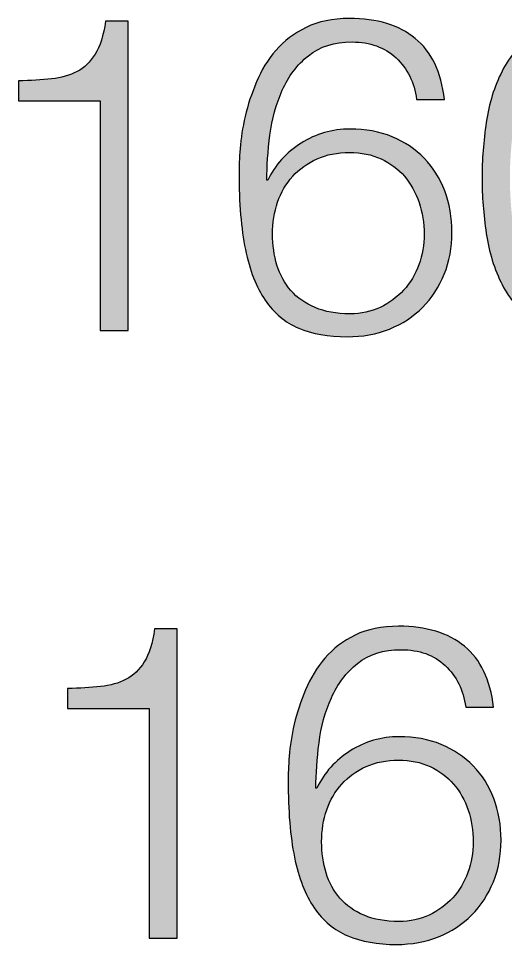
# Paper-space layout 'A0mask (portrait)' of a CAD drawing. Extents: x 0 to 810, y 0 to 1153.
# Drawn here: x 646.49 to 650.77, y 43.87 to 51.99 of the extents above; entities that cross this region are included whole.
import ezdxf
from ezdxf.enums import TextEntityAlignment as Align

# ---------------------------------------------------------------- set-up
doc = ezdxf.new("R2010")
doc.units = 0
doc.layers.get('0').update_dxf_attribs({"linetype": 'CONTINUOUS'})
doc.layers.get('Defpoints').update_dxf_attribs({"linetype": 'CONTINUOUS'})
doc.layers.add('JPP_Mask', color=7, linetype='CONTINUOUS')
doc.styles.add('JPP', font='arial.ttf')

# ---------------------------------------------------------------- blocks, each defined once
blk = doc.blocks.new('A0mask (portrait)')
at = {"true_color": 0x004a91}
h = blk.add_hatch(color=154, dxfattribs=at)
edge = h.paths.add_edge_path()
edge.add_spline(control_points=[(647.4532, 50.6135), (647.4532, 51.2921), (647.4532, 51.9706), (647.4532, 51.9706), (647.4532, 51.9706), (647.4037, 51.9706), (647.3543, 51.9706)], knot_values=[3.5, 3.5, 3.5, 3.5, 4, 4, 4, 4.5, 4.5, 4.5, 4.5], degree=3, periodic=0)
edge.add_spline(control_points=[(647.3543, 51.9706), (647.3048, 51.9706), (647.2553, 51.9706), (647.2553, 51.9706), (647.2373, 51.8466), (647.2071, 51.7505), (647.1644, 51.6819), (647.1218, 51.6133), (647.0688, 51.5621), (647.0054, 51.529)], knot_values=[1, 1, 1, 1, 1.5, 1.5, 1.5, 2.5, 2.5, 2.5, 3.5, 3.5, 3.5, 3.5], degree=3, periodic=0)
edge.add_spline(control_points=[(647.0054, 51.529), (646.942, 51.4949), (646.8672, 51.4736), (646.7806, 51.4646)], knot_values=[0, 0, 0, 0, 1, 1, 1, 1], degree=3, periodic=0)
edge.add_spline(control_points=[(646.7806, 51.4646), (646.6939, 51.4556), (646.5974, 51.4499), (646.4918, 51.4471)], knot_values=[9, 9, 9, 9, 10, 10, 10, 10], degree=3, periodic=0)
edge.add_spline(control_points=[(646.4918, 51.4471), (646.4918, 51.4471), (646.4918, 51.2729), (646.4918, 51.2729), (646.4918, 51.2729), (646.6711, 51.2729), (646.8504, 51.2729)], knot_values=[7.5, 7.5, 7.5, 7.5, 8.5, 8.5, 8.5, 9, 9, 9, 9], degree=3, periodic=0)
edge.add_spline(control_points=[(646.8504, 51.2729), (647.0297, 51.2729), (647.2089, 51.2729), (647.2089, 51.2729), (647.2089, 51.2729), (647.2089, 50.7688), (647.2089, 50.2647)], knot_values=[6.5, 6.5, 6.5, 6.5, 7, 7, 7, 7.5, 7.5, 7.5, 7.5], degree=3, periodic=0)
edge.add_spline(control_points=[(647.2089, 50.2647), (647.2089, 49.7605), (647.2089, 49.2564), (647.2089, 49.2564), (647.2089, 49.2564), (647.27, 49.2564), (647.3311, 49.2564)], knot_values=[5.5, 5.5, 5.5, 5.5, 6, 6, 6, 6.5, 6.5, 6.5, 6.5], degree=3, periodic=0)
edge.add_spline(control_points=[(647.3311, 49.2564), (647.3921, 49.2564), (647.4532, 49.2564), (647.4532, 49.2564), (647.4532, 49.2564), (647.4532, 49.935), (647.4532, 50.6135)], knot_values=[4.5, 4.5, 4.5, 4.5, 5, 5, 5, 5.5, 5.5, 5.5, 5.5], degree=3, periodic=0)
h = blk.add_hatch(color=154, dxfattribs=at)
edge = h.paths.add_edge_path()
edge.add_spline(control_points=[(650.2318, 50.4819), (650.1892, 50.5927), (650.1291, 50.6888), (650.0515, 50.7688), (649.9738, 50.8488), (649.8801, 50.9117), (649.7703, 50.9567)], knot_values=[9, 9, 9, 9, 10, 10, 10, 11, 11, 11, 11], degree=3, periodic=0)
edge.add_spline(control_points=[(649.7703, 50.9567), (649.6605, 51.0022), (649.5369, 51.0249), (649.4001, 51.0249)], knot_values=[8, 8, 8, 8, 9, 9, 9, 9], degree=3, periodic=0)
edge.add_spline(control_points=[(649.4001, 51.0249), (649.2449, 51.0249), (649.1019, 50.9832), (648.9717, 50.9004)], knot_values=[7, 7, 7, 7, 8, 8, 8, 8], degree=3, periodic=0)
edge.add_spline(control_points=[(648.9717, 50.9004), (648.8411, 50.818), (648.7436, 50.7091), (648.6787, 50.5747)], knot_values=[6, 6, 6, 6, 7, 7, 7, 7], degree=3, periodic=0)
edge.add_spline(control_points=[(648.6711, 50.5747), (648.6711, 50.6987), (648.6801, 50.8313), (648.6981, 50.9723), (648.7161, 51.1134), (648.7526, 51.2445), (648.8065, 51.3657)], knot_values=[3, 3, 3, 3, 4, 4, 4, 5, 5, 5, 5], degree=3, periodic=0)
edge.add_spline(control_points=[(648.8065, 51.3657), (648.861, 51.4873), (648.9372, 51.5882), (649.0356, 51.6682)], knot_values=[2, 2, 2, 2, 3, 3, 3, 3], degree=3, periodic=0)
edge.add_spline(control_points=[(649.0356, 51.6682), (649.1336, 51.7486), (649.2619, 51.7884), (649.4195, 51.7884), (649.5772, 51.7884), (649.7059, 51.742), (649.8053, 51.6488)], knot_values=[0, 0, 0, 0, 1, 1, 1, 2, 2, 2, 2], degree=3, periodic=0)
edge.add_spline(control_points=[(649.8053, 51.6488), (649.9047, 51.556), (649.9648, 51.4343), (649.9857, 51.2843)], knot_values=[29, 29, 29, 29, 30, 30, 30, 30], degree=3, periodic=0)
edge.add_spline(control_points=[(649.9857, 51.2843), (649.9857, 51.2843), (650.2299, 51.2843), (650.2299, 51.2843), (650.2015, 51.5247), (650.1163, 51.7032), (649.9738, 51.8196)], knot_values=[27, 27, 27, 27, 28, 28, 28, 29, 29, 29, 29], degree=3, periodic=0)
edge.add_spline(control_points=[(649.9738, 51.8196), (649.8318, 51.9361), (649.6392, 51.9943), (649.3963, 51.9943)], knot_values=[26, 26, 26, 26, 27, 27, 27, 27], degree=3, periodic=0)
edge.add_spline(control_points=[(649.3963, 51.9943), (649.2486, 51.9943), (649.1223, 51.9683), (649.0162, 51.9167)], knot_values=[25, 25, 25, 25, 26, 26, 26, 26], degree=3, periodic=0)
edge.add_spline(control_points=[(649.0162, 51.9167), (648.9102, 51.8646), (648.8217, 51.7974), (648.7507, 51.715)], knot_values=[24, 24, 24, 24, 25, 25, 25, 25], degree=3, periodic=0)
edge.add_spline(control_points=[(648.7507, 51.715), (648.6792, 51.6322), (648.6224, 51.5399), (648.5798, 51.4376), (648.5372, 51.3354), (648.5045, 51.2346), (648.4809, 51.1352)], knot_values=[22, 22, 22, 22, 23, 23, 23, 24, 24, 24, 24], degree=3, periodic=0)
edge.add_spline(control_points=[(648.4809, 51.1352), (648.4577, 51.0358), (648.443, 50.942), (648.4364, 50.854), (648.4297, 50.7659), (648.4269, 50.6949), (648.4269, 50.641)], knot_values=[20, 20, 20, 20, 21, 21, 21, 22, 22, 22, 22], degree=3, periodic=0)
edge.add_spline(control_points=[(648.4269, 50.641), (648.4269, 50.3745), (648.4454, 50.1501), (648.4828, 49.9679)], knot_values=[19, 19, 19, 19, 20, 20, 20, 20], degree=3, periodic=0)
edge.add_spline(control_points=[(648.4828, 49.9679), (648.5206, 49.7856), (648.5779, 49.6379), (648.6555, 49.5239)], knot_values=[18, 18, 18, 18, 19, 19, 19, 19], degree=3, periodic=0)
edge.add_spline(control_points=[(648.6555, 49.5239), (648.7332, 49.4102), (648.8311, 49.3284), (648.9504, 49.2777)], knot_values=[17, 17, 17, 17, 18, 18, 18, 18], degree=3, periodic=0)
edge.add_spline(control_points=[(648.9504, 49.2777), (649.0692, 49.2275), (649.2113, 49.202), (649.3769, 49.202)], knot_values=[16, 16, 16, 16, 17, 17, 17, 17], degree=3, periodic=0)
edge.add_spline(control_points=[(649.3769, 49.202), (649.5114, 49.202), (649.6344, 49.2247), (649.7471, 49.2701)], knot_values=[15, 15, 15, 15, 16, 16, 16, 16], degree=3, periodic=0)
edge.add_spline(control_points=[(649.7471, 49.2701), (649.8598, 49.3151), (649.9563, 49.3785), (650.0377, 49.46), (650.1192, 49.5414), (650.1826, 49.6384), (650.228, 49.7506)], knot_values=[13, 13, 13, 13, 14, 14, 14, 15, 15, 15, 15], degree=3, periodic=0)
edge.add_spline(control_points=[(650.228, 49.7506), (650.273, 49.8633), (650.2957, 49.9854), (650.2957, 50.1174)], knot_values=[12, 12, 12, 12, 13, 13, 13, 13], degree=3, periodic=0)
edge.add_spline(control_points=[(650.2957, 50.1174), (650.2957, 50.249), (650.2744, 50.3707), (650.2318, 50.4819)], knot_values=[11, 11, 11, 11, 12, 12, 12, 12], degree=3, periodic=0)
edge = h.paths.add_edge_path(flags=16)
edge.add_spline(control_points=[(648.7658, 50.383), (648.7956, 50.4696), (648.8397, 50.5449), (648.8979, 50.6097)], knot_values=[1, 1, 1, 1, 2, 2, 2, 2], degree=3, periodic=0)
edge.add_spline(control_points=[(648.8979, 50.6097), (648.9561, 50.6741), (649.0271, 50.7252), (649.1114, 50.7631)], knot_values=[0, 0, 0, 0, 1, 1, 1, 1], degree=3, periodic=0)
edge.add_spline(control_points=[(649.1114, 50.7631), (649.1952, 50.8005), (649.2903, 50.819), (649.3963, 50.819)], knot_values=[15, 15, 15, 15, 16, 16, 16, 16], degree=3, periodic=0)
edge.add_spline(control_points=[(649.3963, 50.819), (649.4995, 50.819), (649.5918, 50.8005), (649.6732, 50.7631)], knot_values=[14, 14, 14, 14, 15, 15, 15, 15], degree=3, periodic=0)
edge.add_spline(control_points=[(649.6732, 50.7631), (649.7547, 50.7252), (649.8233, 50.6741), (649.8792, 50.6097)], knot_values=[13, 13, 13, 13, 14, 14, 14, 14], degree=3, periodic=0)
edge.add_spline(control_points=[(649.8792, 50.6097), (649.9345, 50.5449), (649.9771, 50.4687), (650.007, 50.3811)], knot_values=[12, 12, 12, 12, 13, 13, 13, 13], degree=3, periodic=0)
edge.add_spline(control_points=[(650.007, 50.3811), (650.0368, 50.2931), (650.0515, 50.1998), (650.0515, 50.1018)], knot_values=[11, 11, 11, 11, 12, 12, 12, 12], degree=3, periodic=0)
edge.add_spline(control_points=[(650.0515, 50.1018), (650.0515, 50.0086), (650.0358, 49.9196), (650.0051, 49.8344)], knot_values=[10, 10, 10, 10, 11, 11, 11, 11], degree=3, periodic=0)
edge.add_spline(control_points=[(650.0051, 49.8344), (649.9738, 49.7487), (649.9293, 49.6744), (649.8711, 49.6114)], knot_values=[9, 9, 9, 9, 10, 10, 10, 10], degree=3, periodic=0)
edge.add_spline(control_points=[(649.8711, 49.6114), (649.8129, 49.548), (649.7447, 49.4973), (649.6657, 49.46), (649.5866, 49.4226), (649.4981, 49.4036), (649.4001, 49.4036)], knot_values=[7, 7, 7, 7, 8, 8, 8, 9, 9, 9, 9], degree=3, periodic=0)
edge.add_spline(control_points=[(649.4001, 49.4036), (649.2813, 49.4036), (649.1791, 49.4216), (649.0939, 49.4581)], knot_values=[6, 6, 6, 6, 7, 7, 7, 7], degree=3, periodic=0)
edge.add_spline(control_points=[(649.0939, 49.4581), (649.0082, 49.494), (648.9381, 49.5437), (648.8823, 49.6072)], knot_values=[5, 5, 5, 5, 6, 6, 6, 6], degree=3, periodic=0)
edge.add_spline(control_points=[(648.8823, 49.6072), (648.8269, 49.6706), (648.7862, 49.7449), (648.7601, 49.8301)], knot_values=[4, 4, 4, 4, 5, 5, 5, 5], degree=3, periodic=0)
edge.add_spline(control_points=[(648.7601, 49.8301), (648.7346, 49.9158), (648.7213, 50.0062), (648.7213, 50.1018)], knot_values=[3, 3, 3, 3, 4, 4, 4, 4], degree=3, periodic=0)
edge.add_spline(control_points=[(648.7213, 50.1018), (648.7213, 50.2026), (648.7365, 50.2964), (648.7658, 50.383)], knot_values=[2, 2, 2, 2, 3, 3, 3, 3], degree=3, periodic=0)
h = blk.add_hatch(color=154, dxfattribs=at)
edge = h.paths.add_edge_path()
edge.add_spline(control_points=[(652.4519, 50.5979), (652.4519, 50.7555), (652.4396, 50.9174), (652.4149, 51.0826)], knot_values=[2, 2, 2, 2, 3, 3, 3, 3], degree=3, periodic=0)
edge.add_spline(control_points=[(652.4149, 51.0826), (652.3903, 51.2483), (652.3439, 51.3984), (652.2753, 51.5328)], knot_values=[1, 1, 1, 1, 2, 2, 2, 2], degree=3, periodic=0)
edge.add_spline(control_points=[(652.2753, 51.5328), (652.2071, 51.6672), (652.1115, 51.7775), (651.9884, 51.8641)], knot_values=[0, 0, 0, 0, 1, 1, 1, 1], degree=3, periodic=0)
edge.add_spline(control_points=[(651.9884, 51.8641), (651.8658, 51.9508), (651.7049, 51.9943), (651.5056, 51.9943)], knot_values=[15, 15, 15, 15, 16, 16, 16, 16], degree=3, periodic=0)
edge.add_spline(control_points=[(651.5056, 51.9943), (651.3092, 51.9943), (651.1492, 51.9508), (651.0252, 51.8641)], knot_values=[14, 14, 14, 14, 15, 15, 15, 15], degree=3, periodic=0)
edge.add_spline(control_points=[(651.0252, 51.8641), (650.9007, 51.7775), (650.8046, 51.6672), (650.7359, 51.5328), (650.6673, 51.3984), (650.6209, 51.2483), (650.5963, 51.0826)], knot_values=[12, 12, 12, 12, 13, 13, 13, 14, 14, 14, 14], degree=3, periodic=0)
edge.add_spline(control_points=[(650.5963, 51.0826), (650.5717, 50.9174), (650.5598, 50.7546), (650.5598, 50.5941)], knot_values=[11, 11, 11, 11, 12, 12, 12, 12], degree=3, periodic=0)
edge.add_spline(control_points=[(650.5598, 50.5941), (650.5598, 50.4365), (650.5717, 50.2751), (650.5963, 50.1094)], knot_values=[10, 10, 10, 10, 11, 11, 11, 11], degree=3, periodic=0)
edge.add_spline(control_points=[(650.5963, 50.1094), (650.6209, 49.9442), (650.6673, 49.7941), (650.7359, 49.6597), (650.8046, 49.5253), (650.9007, 49.4155), (651.0252, 49.3302)], knot_values=[8, 8, 8, 8, 9, 9, 9, 10, 10, 10, 10], degree=3, periodic=0)
edge.add_spline(control_points=[(651.0252, 49.3302), (651.1492, 49.2446), (651.3092, 49.202), (651.5056, 49.202)], knot_values=[7, 7, 7, 7, 8, 8, 8, 8], degree=3, periodic=0)
edge.add_spline(control_points=[(651.5056, 49.202), (651.7049, 49.202), (651.8658, 49.2446), (651.9884, 49.3302)], knot_values=[6, 6, 6, 6, 7, 7, 7, 7], degree=3, periodic=0)
edge.add_spline(control_points=[(651.9884, 49.3302), (652.1115, 49.4155), (652.2071, 49.5253), (652.2753, 49.6597)], knot_values=[5, 5, 5, 5, 6, 6, 6, 6], degree=3, periodic=0)
edge.add_spline(control_points=[(652.2753, 49.6597), (652.3439, 49.7941), (652.3903, 49.9442), (652.4149, 50.1094)], knot_values=[4, 4, 4, 4, 5, 5, 5, 5], degree=3, periodic=0)
edge.add_spline(control_points=[(652.4149, 50.1094), (652.4396, 50.2751), (652.4519, 50.4379), (652.4519, 50.5979)], knot_values=[3, 3, 3, 3, 4, 4, 4, 4], degree=3, periodic=0)
edge = h.paths.add_edge_path(flags=16)
edge.add_spline(control_points=[(650.8041, 50.5979), (650.8041, 50.7144), (650.8117, 50.8426), (650.8273, 50.9818)], knot_values=[2, 2, 2, 2, 3, 3, 3, 3], degree=3, periodic=0)
edge.add_spline(control_points=[(650.8273, 50.9818), (650.8429, 51.1214), (650.8742, 51.2507), (650.922, 51.37)], knot_values=[1, 1, 1, 1, 2, 2, 2, 2], degree=3, periodic=0)
edge.add_spline(control_points=[(650.922, 51.37), (650.9698, 51.4888), (651.0403, 51.5882), (651.1336, 51.6682)], knot_values=[0, 0, 0, 0, 1, 1, 1, 1], degree=3, periodic=0)
edge.add_spline(control_points=[(651.1336, 51.6682), (651.2268, 51.7486), (651.3508, 51.7884), (651.5056, 51.7884)], knot_values=[15, 15, 15, 15, 16, 16, 16, 16], degree=3, periodic=0)
edge.add_spline(control_points=[(651.5056, 51.7884), (651.6609, 51.7884), (651.7849, 51.7486), (651.8782, 51.6682)], knot_values=[14, 14, 14, 14, 15, 15, 15, 15], degree=3, periodic=0)
edge.add_spline(control_points=[(651.8782, 51.6682), (651.9709, 51.5882), (652.0415, 51.4888), (652.0893, 51.37)], knot_values=[13, 13, 13, 13, 14, 14, 14, 14], degree=3, periodic=0)
edge.add_spline(control_points=[(652.0893, 51.37), (652.1371, 51.2507), (652.1688, 51.1214), (652.1844, 50.9818)], knot_values=[12, 12, 12, 12, 13, 13, 13, 13], degree=3, periodic=0)
edge.add_spline(control_points=[(652.1844, 50.9818), (652.2, 50.8426), (652.2076, 50.7144), (652.2076, 50.5979)], knot_values=[11, 11, 11, 11, 12, 12, 12, 12], degree=3, periodic=0)
edge.add_spline(control_points=[(652.2076, 50.5979), (652.2076, 50.4791), (652.2, 50.3503), (652.1844, 50.2121), (652.1688, 50.0739), (652.1371, 49.9447), (652.0893, 49.8244), (652.0415, 49.7042), (651.9709, 49.6039), (651.8782, 49.5239)], knot_values=[8, 8, 8, 8, 9, 9, 9, 10, 10, 10, 11, 11, 11, 11], degree=3, periodic=0)
edge.add_spline(control_points=[(651.8782, 49.5239), (651.7849, 49.4439), (651.6609, 49.4036), (651.5056, 49.4036)], knot_values=[7, 7, 7, 7, 8, 8, 8, 8], degree=3, periodic=0)
edge.add_spline(control_points=[(651.5056, 49.4036), (651.3508, 49.4036), (651.2268, 49.4439), (651.1336, 49.5239), (651.0403, 49.6039), (650.9698, 49.7042), (650.922, 49.8244), (650.8742, 49.9447), (650.8429, 50.0739), (650.8273, 50.2121), (650.8117, 50.3503), (650.8041, 50.4791), (650.8041, 50.5979)], knot_values=[3, 3, 3, 3, 4, 4, 4, 5, 5, 5, 6, 6, 6, 7, 7, 7, 7], degree=3, periodic=0)
h = blk.add_hatch(color=154, dxfattribs=at)
edge = h.paths.add_edge_path()
edge.add_spline(control_points=[(647.884, 45.2816), (647.884, 45.9602), (647.884, 46.6387), (647.884, 46.6387), (647.884, 46.6387), (647.8345, 46.6387), (647.785, 46.6387)], knot_values=[3.5, 3.5, 3.5, 3.5, 4, 4, 4, 4.5, 4.5, 4.5, 4.5], degree=3, periodic=0)
edge.add_spline(control_points=[(647.785, 46.6387), (647.7356, 46.6387), (647.6861, 46.6387), (647.6861, 46.6387), (647.6681, 46.5147), (647.6378, 46.4186), (647.5952, 46.35), (647.5526, 46.2813), (647.4996, 46.2302), (647.4362, 46.1971)], knot_values=[1, 1, 1, 1, 1.5, 1.5, 1.5, 2.5, 2.5, 2.5, 3.5, 3.5, 3.5, 3.5], degree=3, periodic=0)
edge.add_spline(control_points=[(647.4362, 46.1971), (647.3727, 46.163), (647.2979, 46.1417), (647.2113, 46.1327)], knot_values=[0, 0, 0, 0, 1, 1, 1, 1], degree=3, periodic=0)
edge.add_spline(control_points=[(647.2113, 46.1327), (647.1247, 46.1237), (647.0281, 46.118), (646.9226, 46.1152)], knot_values=[9, 9, 9, 9, 10, 10, 10, 10], degree=3, periodic=0)
edge.add_spline(control_points=[(646.9226, 46.1152), (646.9226, 46.1152), (646.9226, 45.941), (646.9226, 45.941), (646.9226, 45.941), (647.1018, 45.941), (647.2811, 45.941)], knot_values=[7.5, 7.5, 7.5, 7.5, 8.5, 8.5, 8.5, 9, 9, 9, 9], degree=3, periodic=0)
edge.add_spline(control_points=[(647.2811, 45.941), (647.4604, 45.941), (647.6397, 45.941), (647.6397, 45.941), (647.6397, 45.941), (647.6397, 45.4369), (647.6397, 44.9327)], knot_values=[6.5, 6.5, 6.5, 6.5, 7, 7, 7, 7.5, 7.5, 7.5, 7.5], degree=3, periodic=0)
edge.add_spline(control_points=[(647.6397, 44.9327), (647.6397, 44.4286), (647.6397, 43.9245), (647.6397, 43.9245), (647.6397, 43.9245), (647.7008, 43.9245), (647.7618, 43.9245)], knot_values=[5.5, 5.5, 5.5, 5.5, 6, 6, 6, 6.5, 6.5, 6.5, 6.5], degree=3, periodic=0)
edge.add_spline(control_points=[(647.7618, 43.9245), (647.8229, 43.9245), (647.884, 43.9245), (647.884, 43.9245), (647.884, 43.9245), (647.884, 44.6031), (647.884, 45.2816)], knot_values=[4.5, 4.5, 4.5, 4.5, 5, 5, 5, 5.5, 5.5, 5.5, 5.5], degree=3, periodic=0)
h = blk.add_hatch(color=154, dxfattribs=at)
edge = h.paths.add_edge_path()
edge.add_spline(control_points=[(650.6626, 45.15), (650.62, 45.2608), (650.5598, 45.3569), (650.4822, 45.4369), (650.4046, 45.5169), (650.3109, 45.5798), (650.201, 45.6248)], knot_values=[9, 9, 9, 9, 10, 10, 10, 11, 11, 11, 11], degree=3, periodic=0)
edge.add_spline(control_points=[(650.201, 45.6248), (650.0912, 45.6702), (649.9677, 45.693), (649.8309, 45.693)], knot_values=[8, 8, 8, 8, 9, 9, 9, 9], degree=3, periodic=0)
edge.add_spline(control_points=[(649.8309, 45.693), (649.6756, 45.693), (649.5327, 45.6513), (649.4025, 45.5685)], knot_values=[7, 7, 7, 7, 8, 8, 8, 8], degree=3, periodic=0)
edge.add_spline(control_points=[(649.4025, 45.5685), (649.2718, 45.4861), (649.1743, 45.3772), (649.1095, 45.2428)], knot_values=[6, 6, 6, 6, 7, 7, 7, 7], degree=3, periodic=0)
edge.add_spline(control_points=[(649.1019, 45.2428), (649.1019, 45.3668), (649.1109, 45.4994), (649.1289, 45.6404), (649.1469, 45.7815), (649.1833, 45.9126), (649.2373, 46.0338)], knot_values=[3, 3, 3, 3, 4, 4, 4, 5, 5, 5, 5], degree=3, periodic=0)
edge.add_spline(control_points=[(649.2373, 46.0338), (649.2917, 46.1554), (649.3679, 46.2563), (649.4664, 46.3363)], knot_values=[2, 2, 2, 2, 3, 3, 3, 3], degree=3, periodic=0)
edge.add_spline(control_points=[(649.4664, 46.3363), (649.5644, 46.4167), (649.6927, 46.4565), (649.8503, 46.4565), (650.0079, 46.4565), (650.1367, 46.4101), (650.2361, 46.3168)], knot_values=[0, 0, 0, 0, 1, 1, 1, 2, 2, 2, 2], degree=3, periodic=0)
edge.add_spline(control_points=[(650.2361, 46.3168), (650.3355, 46.2241), (650.3956, 46.1024), (650.4164, 45.9524)], knot_values=[29, 29, 29, 29, 30, 30, 30, 30], degree=3, periodic=0)
edge.add_spline(control_points=[(650.4164, 45.9524), (650.4164, 45.9524), (650.6607, 45.9524), (650.6607, 45.9524), (650.6323, 46.1928), (650.5471, 46.3713), (650.4046, 46.4877)], knot_values=[27, 27, 27, 27, 28, 28, 28, 29, 29, 29, 29], degree=3, periodic=0)
edge.add_spline(control_points=[(650.4046, 46.4877), (650.2626, 46.6042), (650.0699, 46.6624), (649.8271, 46.6624)], knot_values=[26, 26, 26, 26, 27, 27, 27, 27], degree=3, periodic=0)
edge.add_spline(control_points=[(649.8271, 46.6624), (649.6794, 46.6624), (649.553, 46.6364), (649.447, 46.5848)], knot_values=[25, 25, 25, 25, 26, 26, 26, 26], degree=3, periodic=0)
edge.add_spline(control_points=[(649.447, 46.5848), (649.341, 46.5327), (649.2524, 46.4655), (649.1814, 46.3831)], knot_values=[24, 24, 24, 24, 25, 25, 25, 25], degree=3, periodic=0)
edge.add_spline(control_points=[(649.1814, 46.3831), (649.11, 46.3003), (649.0531, 46.208), (649.0105, 46.1057), (648.9679, 46.0035), (648.9353, 45.9027), (648.9116, 45.8033)], knot_values=[22, 22, 22, 22, 23, 23, 23, 24, 24, 24, 24], degree=3, periodic=0)
edge.add_spline(control_points=[(648.9116, 45.8033), (648.8884, 45.7039), (648.8737, 45.6101), (648.8671, 45.5221), (648.8605, 45.434), (648.8577, 45.363), (648.8577, 45.3091)], knot_values=[20, 20, 20, 20, 21, 21, 21, 22, 22, 22, 22], degree=3, periodic=0)
edge.add_spline(control_points=[(648.8577, 45.3091), (648.8577, 45.0426), (648.8761, 44.8182), (648.9135, 44.636)], knot_values=[19, 19, 19, 19, 20, 20, 20, 20], degree=3, periodic=0)
edge.add_spline(control_points=[(648.9135, 44.636), (648.9514, 44.4537), (649.0087, 44.306), (649.0863, 44.1919)], knot_values=[18, 18, 18, 18, 19, 19, 19, 19], degree=3, periodic=0)
edge.add_spline(control_points=[(649.0863, 44.1919), (649.1639, 44.0783), (649.2619, 43.9964), (649.3812, 43.9458)], knot_values=[17, 17, 17, 17, 18, 18, 18, 18], degree=3, periodic=0)
edge.add_spline(control_points=[(649.3812, 43.9458), (649.5, 43.8956), (649.642, 43.8701), (649.8077, 43.8701)], knot_values=[16, 16, 16, 16, 17, 17, 17, 17], degree=3, periodic=0)
edge.add_spline(control_points=[(649.8077, 43.8701), (649.9421, 43.8701), (650.0652, 43.8928), (650.1778, 43.9382)], knot_values=[15, 15, 15, 15, 16, 16, 16, 16], degree=3, periodic=0)
edge.add_spline(control_points=[(650.1778, 43.9382), (650.2905, 43.9832), (650.3871, 44.0466), (650.4685, 44.128), (650.5499, 44.2095), (650.6133, 44.3065), (650.6588, 44.4187)], knot_values=[13, 13, 13, 13, 14, 14, 14, 15, 15, 15, 15], degree=3, periodic=0)
edge.add_spline(control_points=[(650.6588, 44.4187), (650.7037, 44.5313), (650.7265, 44.6535), (650.7265, 44.7855)], knot_values=[12, 12, 12, 12, 13, 13, 13, 13], degree=3, periodic=0)
edge.add_spline(control_points=[(650.7265, 44.7855), (650.7265, 44.9171), (650.7052, 45.0388), (650.6626, 45.15)], knot_values=[11, 11, 11, 11, 12, 12, 12, 12], degree=3, periodic=0)
edge = h.paths.add_edge_path(flags=16)
edge.add_spline(control_points=[(649.1966, 45.0511), (649.2264, 45.1377), (649.2704, 45.213), (649.3286, 45.2778)], knot_values=[1, 1, 1, 1, 2, 2, 2, 2], degree=3, periodic=0)
edge.add_spline(control_points=[(649.3286, 45.2778), (649.3869, 45.3422), (649.4579, 45.3933), (649.5421, 45.4312)], knot_values=[0, 0, 0, 0, 1, 1, 1, 1], degree=3, periodic=0)
edge.add_spline(control_points=[(649.5421, 45.4312), (649.6259, 45.4686), (649.7211, 45.4871), (649.8271, 45.4871)], knot_values=[15, 15, 15, 15, 16, 16, 16, 16], degree=3, periodic=0)
edge.add_spline(control_points=[(649.8271, 45.4871), (649.9303, 45.4871), (650.0226, 45.4686), (650.104, 45.4312)], knot_values=[14, 14, 14, 14, 15, 15, 15, 15], degree=3, periodic=0)
edge.add_spline(control_points=[(650.104, 45.4312), (650.1854, 45.3933), (650.2541, 45.3422), (650.3099, 45.2778)], knot_values=[13, 13, 13, 13, 14, 14, 14, 14], degree=3, periodic=0)
edge.add_spline(control_points=[(650.3099, 45.2778), (650.3653, 45.213), (650.4079, 45.1368), (650.4377, 45.0492)], knot_values=[12, 12, 12, 12, 13, 13, 13, 13], degree=3, periodic=0)
edge.add_spline(control_points=[(650.4377, 45.0492), (650.4675, 44.9612), (650.4822, 44.8679), (650.4822, 44.7699)], knot_values=[11, 11, 11, 11, 12, 12, 12, 12], degree=3, periodic=0)
edge.add_spline(control_points=[(650.4822, 44.7699), (650.4822, 44.6767), (650.4666, 44.5877), (650.4358, 44.5025)], knot_values=[10, 10, 10, 10, 11, 11, 11, 11], degree=3, periodic=0)
edge.add_spline(control_points=[(650.4358, 44.5025), (650.4046, 44.4168), (650.3601, 44.3425), (650.3019, 44.2795)], knot_values=[9, 9, 9, 9, 10, 10, 10, 10], degree=3, periodic=0)
edge.add_spline(control_points=[(650.3019, 44.2795), (650.2436, 44.2161), (650.1755, 44.1654), (650.0964, 44.128), (650.0174, 44.0906), (649.9289, 44.0717), (649.8309, 44.0717)], knot_values=[7, 7, 7, 7, 8, 8, 8, 9, 9, 9, 9], degree=3, periodic=0)
edge.add_spline(control_points=[(649.8309, 44.0717), (649.7121, 44.0717), (649.6098, 44.0897), (649.5246, 44.1261)], knot_values=[6, 6, 6, 6, 7, 7, 7, 7], degree=3, periodic=0)
edge.add_spline(control_points=[(649.5246, 44.1261), (649.4389, 44.1621), (649.3689, 44.2118), (649.313, 44.2753)], knot_values=[5, 5, 5, 5, 6, 6, 6, 6], degree=3, periodic=0)
edge.add_spline(control_points=[(649.313, 44.2753), (649.2576, 44.3387), (649.2169, 44.413), (649.1909, 44.4982)], knot_values=[4, 4, 4, 4, 5, 5, 5, 5], degree=3, periodic=0)
edge.add_spline(control_points=[(649.1909, 44.4982), (649.1653, 44.5839), (649.1521, 44.6743), (649.1521, 44.7699)], knot_values=[3, 3, 3, 3, 4, 4, 4, 4], degree=3, periodic=0)
edge.add_spline(control_points=[(649.1521, 44.7699), (649.1521, 44.8707), (649.1672, 44.9645), (649.1966, 45.0511)], knot_values=[2, 2, 2, 2, 3, 3, 3, 3], degree=3, periodic=0)
at = {"layer": 'Defpoints', "color": 154, "true_color": 0x004a91}
for points, knots in [([(646.7806, 51.4646), (646.8672, 51.4736), (646.942, 51.4949), (647.0054, 51.529), (647.0688, 51.5621), (647.1218, 51.6133), (647.1644, 51.6819), (647.2071, 51.7505), (647.2373, 51.8466), (647.2553, 51.9706), (647.2553, 51.9706), (647.4532, 51.9706), (647.4532, 51.9706), (647.4532, 51.9706), (647.4532, 49.2564), (647.4532, 49.2564), (647.4532, 49.2564), (647.2089, 49.2564), (647.2089, 49.2564), (647.2089, 49.2564), (647.2089, 51.2729), (647.2089, 51.2729), (647.2089, 51.2729), (646.4918, 51.2729), (646.4918, 51.2729), (646.4918, 51.2729), (646.4918, 51.4471), (646.4918, 51.4471), (646.5974, 51.4499), (646.6939, 51.4556), (646.7806, 51.4646)], [0, 0, 0, 0, 1, 1, 1, 2, 2, 2, 3, 3, 3, 4, 4, 4, 5, 5, 5, 6, 6, 6, 7, 7, 7, 8, 8, 8, 9, 9, 9, 10, 10, 10, 10]), ([(649.8053, 51.6488), (649.7059, 51.742), (649.5772, 51.7884), (649.4195, 51.7884), (649.2619, 51.7884), (649.1336, 51.7486), (649.0356, 51.6682), (648.9372, 51.5882), (648.861, 51.4873), (648.8065, 51.3657), (648.7526, 51.2445), (648.7161, 51.1134), (648.6981, 50.9723), (648.6801, 50.8313), (648.6711, 50.6987), (648.6711, 50.5747), (648.6711, 50.5747), (648.6787, 50.5747), (648.6787, 50.5747), (648.7436, 50.7091), (648.8411, 50.818), (648.9717, 50.9004), (649.1019, 50.9832), (649.2449, 51.0249), (649.4001, 51.0249), (649.5369, 51.0249), (649.6605, 51.0022), (649.7703, 50.9567), (649.8801, 50.9117), (649.9738, 50.8488), (650.0515, 50.7688), (650.1291, 50.6888), (650.1892, 50.5927), (650.2318, 50.4819), (650.2744, 50.3707), (650.2957, 50.249), (650.2957, 50.1174), (650.2957, 49.9854), (650.273, 49.8633), (650.228, 49.7506), (650.1826, 49.6384), (650.1192, 49.5414), (650.0377, 49.46), (649.9563, 49.3785), (649.8598, 49.3151), (649.7471, 49.2701), (649.6344, 49.2247), (649.5114, 49.202), (649.3769, 49.202), (649.2113, 49.202), (649.0692, 49.2275), (648.9504, 49.2777), (648.8311, 49.3284), (648.7332, 49.4102), (648.6555, 49.5239), (648.5779, 49.6379), (648.5206, 49.7856), (648.4828, 49.9679), (648.4454, 50.1501), (648.4269, 50.3745), (648.4269, 50.641), (648.4269, 50.6949), (648.4297, 50.7659), (648.4364, 50.854), (648.443, 50.942), (648.4577, 51.0358), (648.4809, 51.1352), (648.5045, 51.2346), (648.5372, 51.3354), (648.5798, 51.4376), (648.6224, 51.5399), (648.6792, 51.6322), (648.7507, 51.715), (648.8217, 51.7974), (648.9102, 51.8646), (649.0162, 51.9167), (649.1223, 51.9683), (649.2486, 51.9943), (649.3963, 51.9943), (649.6392, 51.9943), (649.8318, 51.9361), (649.9738, 51.8196), (650.1163, 51.7032), (650.2015, 51.5247), (650.2299, 51.2843), (650.2299, 51.2843), (649.9857, 51.2843), (649.9857, 51.2843), (649.9648, 51.4343), (649.9047, 51.556), (649.8053, 51.6488)], [0, 0, 0, 0, 1, 1, 1, 2, 2, 2, 3, 3, 3, 4, 4, 4, 5, 5, 5, 6, 6, 6, 7, 7, 7, 8, 8, 8, 9, 9, 9, 10, 10, 10, 11, 11, 11, 12, 12, 12, 13, 13, 13, 14, 14, 14, 15, 15, 15, 16, 16, 16, 17, 17, 17, 18, 18, 18, 19, 19, 19, 20, 20, 20, 21, 21, 21, 22, 22, 22, 23, 23, 23, 24, 24, 24, 25, 25, 25, 26, 26, 26, 27, 27, 27, 28, 28, 28, 29, 29, 29, 30, 30, 30, 30]), ([(651.9884, 51.8641), (652.1115, 51.7775), (652.2071, 51.6672), (652.2753, 51.5328), (652.3439, 51.3984), (652.3903, 51.2483), (652.4149, 51.0826), (652.4396, 50.9174), (652.4519, 50.7555), (652.4519, 50.5979), (652.4519, 50.4379), (652.4396, 50.2751), (652.4149, 50.1094), (652.3903, 49.9442), (652.3439, 49.7941), (652.2753, 49.6597), (652.2071, 49.5253), (652.1115, 49.4155), (651.9884, 49.3302), (651.8658, 49.2446), (651.7049, 49.202), (651.5056, 49.202), (651.3092, 49.202), (651.1492, 49.2446), (651.0252, 49.3302), (650.9007, 49.4155), (650.8046, 49.5253), (650.7359, 49.6597), (650.6673, 49.7941), (650.6209, 49.9442), (650.5963, 50.1094), (650.5717, 50.2751), (650.5598, 50.4365), (650.5598, 50.5941), (650.5598, 50.7546), (650.5717, 50.9174), (650.5963, 51.0826), (650.6209, 51.2483), (650.6673, 51.3984), (650.7359, 51.5328), (650.8046, 51.6672), (650.9007, 51.7775), (651.0252, 51.8641), (651.1492, 51.9508), (651.3092, 51.9943), (651.5056, 51.9943), (651.7049, 51.9943), (651.8658, 51.9508), (651.9884, 51.8641)], [0, 0, 0, 0, 1, 1, 1, 2, 2, 2, 3, 3, 3, 4, 4, 4, 5, 5, 5, 6, 6, 6, 7, 7, 7, 8, 8, 8, 9, 9, 9, 10, 10, 10, 11, 11, 11, 12, 12, 12, 13, 13, 13, 14, 14, 14, 15, 15, 15, 16, 16, 16, 16]), ([(649.1114, 50.7631), (649.0271, 50.7252), (648.9561, 50.6741), (648.8979, 50.6097), (648.8397, 50.5449), (648.7956, 50.4696), (648.7658, 50.383), (648.7365, 50.2964), (648.7213, 50.2026), (648.7213, 50.1018), (648.7213, 50.0062), (648.7346, 49.9158), (648.7601, 49.8301), (648.7862, 49.7449), (648.8269, 49.6706), (648.8823, 49.6072), (648.9381, 49.5437), (649.0082, 49.494), (649.0939, 49.4581), (649.1791, 49.4216), (649.2813, 49.4036), (649.4001, 49.4036), (649.4981, 49.4036), (649.5866, 49.4226), (649.6657, 49.46), (649.7447, 49.4973), (649.8129, 49.548), (649.8711, 49.6114), (649.9293, 49.6744), (649.9738, 49.7487), (650.0051, 49.8344), (650.0358, 49.9196), (650.0515, 50.0086), (650.0515, 50.1018), (650.0515, 50.1998), (650.0368, 50.2931), (650.007, 50.3811), (649.9771, 50.4687), (649.9345, 50.5449), (649.8792, 50.6097), (649.8233, 50.6741), (649.7547, 50.7252), (649.6732, 50.7631), (649.5918, 50.8005), (649.4995, 50.819), (649.3963, 50.819), (649.2903, 50.819), (649.1952, 50.8005), (649.1114, 50.7631)], [0, 0, 0, 0, 1, 1, 1, 2, 2, 2, 3, 3, 3, 4, 4, 4, 5, 5, 5, 6, 6, 6, 7, 7, 7, 8, 8, 8, 9, 9, 9, 10, 10, 10, 11, 11, 11, 12, 12, 12, 13, 13, 13, 14, 14, 14, 15, 15, 15, 16, 16, 16, 16]), ([(647.2113, 46.1327), (647.2979, 46.1417), (647.3727, 46.163), (647.4362, 46.1971), (647.4996, 46.2302), (647.5526, 46.2813), (647.5952, 46.35), (647.6378, 46.4186), (647.6681, 46.5147), (647.6861, 46.6387), (647.6861, 46.6387), (647.884, 46.6387), (647.884, 46.6387), (647.884, 46.6387), (647.884, 43.9245), (647.884, 43.9245), (647.884, 43.9245), (647.6397, 43.9245), (647.6397, 43.9245), (647.6397, 43.9245), (647.6397, 45.941), (647.6397, 45.941), (647.6397, 45.941), (646.9226, 45.941), (646.9226, 45.941), (646.9226, 45.941), (646.9226, 46.1152), (646.9226, 46.1152), (647.0281, 46.118), (647.1247, 46.1237), (647.2113, 46.1327)], [0, 0, 0, 0, 1, 1, 1, 2, 2, 2, 3, 3, 3, 4, 4, 4, 5, 5, 5, 6, 6, 6, 7, 7, 7, 8, 8, 8, 9, 9, 9, 10, 10, 10, 10]), ([(650.2361, 46.3168), (650.1367, 46.4101), (650.0079, 46.4565), (649.8503, 46.4565), (649.6927, 46.4565), (649.5644, 46.4167), (649.4664, 46.3363), (649.3679, 46.2563), (649.2917, 46.1554), (649.2373, 46.0338), (649.1833, 45.9126), (649.1469, 45.7815), (649.1289, 45.6404), (649.1109, 45.4994), (649.1019, 45.3668), (649.1019, 45.2428), (649.1019, 45.2428), (649.1095, 45.2428), (649.1095, 45.2428), (649.1743, 45.3772), (649.2718, 45.4861), (649.4025, 45.5685), (649.5327, 45.6513), (649.6756, 45.693), (649.8309, 45.693), (649.9677, 45.693), (650.0912, 45.6702), (650.201, 45.6248), (650.3109, 45.5798), (650.4046, 45.5169), (650.4822, 45.4369), (650.5598, 45.3569), (650.62, 45.2608), (650.6626, 45.15), (650.7052, 45.0388), (650.7265, 44.9171), (650.7265, 44.7855), (650.7265, 44.6535), (650.7037, 44.5313), (650.6588, 44.4187), (650.6133, 44.3065), (650.5499, 44.2095), (650.4685, 44.128), (650.3871, 44.0466), (650.2905, 43.9832), (650.1778, 43.9382), (650.0652, 43.8928), (649.9421, 43.8701), (649.8077, 43.8701), (649.642, 43.8701), (649.5, 43.8956), (649.3812, 43.9458), (649.2619, 43.9964), (649.1639, 44.0783), (649.0863, 44.1919), (649.0087, 44.306), (648.9514, 44.4537), (648.9135, 44.636), (648.8761, 44.8182), (648.8577, 45.0426), (648.8577, 45.3091), (648.8577, 45.363), (648.8605, 45.434), (648.8671, 45.5221), (648.8737, 45.6101), (648.8884, 45.7039), (648.9116, 45.8033), (648.9353, 45.9027), (648.9679, 46.0035), (649.0105, 46.1057), (649.0531, 46.208), (649.11, 46.3003), (649.1814, 46.3831), (649.2524, 46.4655), (649.341, 46.5327), (649.447, 46.5848), (649.553, 46.6364), (649.6794, 46.6624), (649.8271, 46.6624), (650.0699, 46.6624), (650.2626, 46.6042), (650.4046, 46.4877), (650.5471, 46.3713), (650.6323, 46.1928), (650.6607, 45.9524), (650.6607, 45.9524), (650.4164, 45.9524), (650.4164, 45.9524), (650.3956, 46.1024), (650.3355, 46.2241), (650.2361, 46.3168)], [0, 0, 0, 0, 1, 1, 1, 2, 2, 2, 3, 3, 3, 4, 4, 4, 5, 5, 5, 6, 6, 6, 7, 7, 7, 8, 8, 8, 9, 9, 9, 10, 10, 10, 11, 11, 11, 12, 12, 12, 13, 13, 13, 14, 14, 14, 15, 15, 15, 16, 16, 16, 17, 17, 17, 18, 18, 18, 19, 19, 19, 20, 20, 20, 21, 21, 21, 22, 22, 22, 23, 23, 23, 24, 24, 24, 25, 25, 25, 26, 26, 26, 27, 27, 27, 28, 28, 28, 29, 29, 29, 30, 30, 30, 30]), ([(649.5421, 45.4312), (649.4579, 45.3933), (649.3869, 45.3422), (649.3286, 45.2778), (649.2704, 45.213), (649.2264, 45.1377), (649.1966, 45.0511), (649.1672, 44.9645), (649.1521, 44.8707), (649.1521, 44.7699), (649.1521, 44.6743), (649.1653, 44.5839), (649.1909, 44.4982), (649.2169, 44.413), (649.2576, 44.3387), (649.313, 44.2753), (649.3689, 44.2118), (649.4389, 44.1621), (649.5246, 44.1261), (649.6098, 44.0897), (649.7121, 44.0717), (649.8309, 44.0717), (649.9289, 44.0717), (650.0174, 44.0906), (650.0964, 44.128), (650.1755, 44.1654), (650.2436, 44.2161), (650.3019, 44.2795), (650.3601, 44.3425), (650.4046, 44.4168), (650.4358, 44.5025), (650.4666, 44.5877), (650.4822, 44.6767), (650.4822, 44.7699), (650.4822, 44.8679), (650.4675, 44.9612), (650.4377, 45.0492), (650.4079, 45.1368), (650.3653, 45.213), (650.3099, 45.2778), (650.2541, 45.3422), (650.1854, 45.3933), (650.104, 45.4312), (650.0226, 45.4686), (649.9303, 45.4871), (649.8271, 45.4871), (649.7211, 45.4871), (649.6259, 45.4686), (649.5421, 45.4312)], [0, 0, 0, 0, 1, 1, 1, 2, 2, 2, 3, 3, 3, 4, 4, 4, 5, 5, 5, 6, 6, 6, 7, 7, 7, 8, 8, 8, 9, 9, 9, 10, 10, 10, 11, 11, 11, 12, 12, 12, 13, 13, 13, 14, 14, 14, 15, 15, 15, 16, 16, 16, 16])]:
    blk.add_open_spline(points, degree=3, knots=knots, dxfattribs=at)
at = {"color": 7, "style": 'JPP'}
for tag, p in [('Client', (743, 115)), ('Project1', (743, 90)), ('Project2', (743, 82.5)), ('Project3', (743, 75)), ('Title1', (743, 57.5)), ('Title2', (743, 50)), ('Title3', (743, 42.5)), ('Status', (635, 7.5))]:
    blk.add_attdef(tag, text='', height=3.5, dxfattribs=at).set_placement(p, align=Align.MIDDLE_LEFT)
at = {"color": 2, "style": 'JPP'}
for tag, p in [('Scale', (662.5, 25)), ('Checked', (752.5, 25)), ('Drawn', (707.5, 25)), ('Date', (797.5, 25))]:
    blk.add_attdef(tag, text='', height=2, dxfattribs=at).set_placement(p, align=Align.MIDDLE_CENTER)
at = {"color": 6, "style": 'JPP'}
for tag, p in [('Ref', (725, 7.5)), ('DrgNo.', (767, 7.5))]:
    blk.add_attdef(tag, text='', height=4, dxfattribs=at).set_placement(p, align=Align.MIDDLE_LEFT)
blk.add_attdef('Rev', text='', height=4, dxfattribs=at).set_placement((801.2747, 7.5), align=Align.MIDDLE_CENTER)

psp = doc.layouts.new('A0mask (portrait)')

# ---------------------------------------------------------------- block references
at = {"layer": 'JPP_Mask'}
psp.add_blockref('A0mask (portrait)', (0, 0), dxfattribs=at)

doc.saveas('drawing.dxf')
